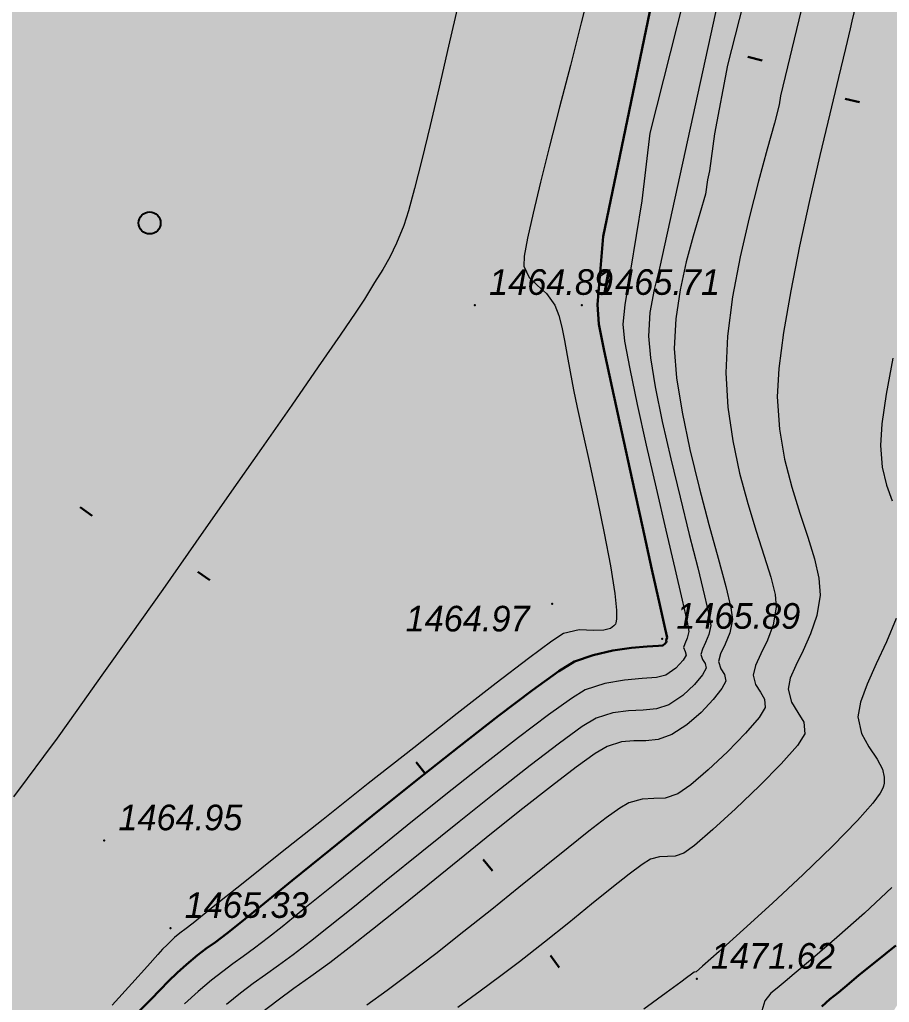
# Model space of a CAD drawing. Header units: millimetres. Extents: x 474337 to 1180020, y 4124662 to 4776603.
# Drawn here: x 782359 to 812027, y 4503169 to 4536710 of the extents above; entities that cross this region are included whole.
import ezdxf

# ---------------------------------------------------------------- set-up
doc = ezdxf.new("R2010")
doc.units = ezdxf.units.MM
doc.header["$PDMODE"] = 32
doc.header["$PDSIZE"] = 0.33
for name, color, linetype in [('(004) Точки рельефа', 7, 'Continuous'), ('(031) Горизонтали', 42, 'Continuous'), ('(038) Деревья', 7, 'Continuous')]:
    doc.layers.add(name, color=color, linetype=linetype)
doc.layers.add('(032) Горизонтали утолщенные', color=32, linetype='Continuous', lineweight=30)
doc.layers.add('(042) Бергштрих11', color=32, linetype='Continuous', lineweight=30)
doc.styles.add('D-431', font='')
doc.styles.get('D-431').set_extended_font_data('D431', italic=True)

# ---------------------------------------------------------------- blocks, each defined once
blk = doc.blocks.new('d')
at = {"layer": '(038) Деревья'}
blk.add_ellipse((0, 0), major_axis=(0.265, 0.265), ratio=1, start_param=5.497787, end_param=11.780972, dxfattribs=at)

msp = doc.modelspace()

# ---------------------------------------------------------------- hatches: boundary and pattern name
at = {"lineweight": 30}
h = msp.add_hatch(color=74, dxfattribs=at)
h.dxf.hatch_style = 1
h.paths.add_polyline_path([(633175, 4349371), (632445, 4350958), (636357, 4352757), (637141, 4351054), (640648, 4352543), (648947, 4356956), (669587, 4356956), (677876, 4361936), (686916, 4370366), (689024, 4372969), (689326, 4374683), (688120, 4377668), (687868, 4380547), (691128, 4386945), (699101, 4396791), (709954, 4406912), (729810, 4426767), (742406, 4440276), (758684, 4456553), (772811, 4469273), (783394, 4478802), (785866, 4481107), (794074, 4490889), (799709, 4497372), (803431, 4500076), (805225, 4502291), (806413, 4502565), (810168, 4501629), (811415, 4501716), (813289, 4504601), (813465, 4507957), (812972, 4511068), (818452, 4519193), (823656, 4525620), (832236, 4532567), (844049, 4539949), (853922, 4545649), (876870, 4557851), (908020, 4557851), (917859, 4544794), (924047, 4575388), (935917, 4597951), (965442, 4643567), (925088, 4624056), (916353, 4619712), (892616, 4615150), (870021, 4612401), (847687, 4604139), (831189, 4600503), (795360, 4594192), (785632, 4597934), (778244, 4576750), (768574, 4559771), (754716, 4534815), (737097, 4503664), (720556, 4477258), (698516, 4449781), (678903, 4431955), (663271, 4417420), (630887, 4381491), (612878, 4367449), (597764, 4350308), (601698, 4342800), (603635, 4339695), (581991, 4325721), (577817, 4320688), (569860, 4303729), (566258, 4292434), (567003, 4287025), (569794, 4277604), (568791, 4289068), (570228, 4292149), (573306, 4295568), (590395, 4304275), (594338, 4310347), (599670, 4313551), (605802, 4315080), (607943, 4326094), (611205, 4332781), (613371, 4335024), (616991, 4338773), (615686, 4344424), (632566, 4349112)])

# ---------------------------------------------------------------- linework, layer by layer
at = {"layer": '(004) Точки рельефа', "linetype": 'ByBlock', "lineweight": -2}
for p in [(797890, 4526969, 1463378), (801540, 4526969, 1464199), (800521, 4516773, 1463464), (804277, 4515572, 1464378), (785244, 4508694, 1463436), (787505, 4505704, 1463817), (805459, 4503969, 1470112)]:
    msp.add_point(p, dxfattribs=at)
at = {"layer": '(031) Горизонтали', "color": 42, "linetype": 'Continuous', "lineweight": 0}
for points, elevation in [([(809948, 4548663), (806502, 4535152), (806066, 4532814), (805888, 4531548), (805824, 4531243), (805753, 4530748), (805561, 4530099), (805330, 4529320), (805093, 4528441), (804886, 4527490), (804740, 4526496), (804689, 4525487), (804765, 4524483), (804954, 4523311), (805224, 4522039), (805541, 4520738), (805873, 4519477), (806186, 4518327), (806447, 4517358), (806623, 4516638), (806680, 4516240), (806588, 4515786), (806423, 4515395), (806264, 4515068), (806196, 4514807), (806276, 4514555), (806409, 4514354), (806447, 4514128), (806315, 4513880), (806018, 4513501), (805605, 4513064), (805120, 4512643), (804609, 4512310), (804139, 4512137), (803720, 4512092), (803314, 4512094), (802886, 4512059), (802397, 4511907), (801992, 4511662), (801343, 4511194), (800502, 4510551), (799522, 4509781), (798457, 4508929), (797359, 4508044), (796282, 4507172), (795278, 4506360), (794401, 4505655), (793703, 4505105), (792936, 4504522), (792289, 4504047), (791717, 4503636), (791173, 4503240), (790613, 4502815)], 1465990), ([(811052, 4545483), (808316, 4534104), (808274, 4533804), (808111, 4533180), (807863, 4532290), (807562, 4531192), (807243, 4529947), (806938, 4528612), (806681, 4527246), (806506, 4525909), (806447, 4524659), (806516, 4523481), (806684, 4522333), (806921, 4521234), (807198, 4520200), (807487, 4519250), (807758, 4518403), (807981, 4517676), (808129, 4517086), (808171, 4516653), (808066, 4516057), (807867, 4515525), (807642, 4515060), (807459, 4514662), (807386, 4514333), (807466, 4514014), (807628, 4513759), (807770, 4513516), (807793, 4513233), (807584, 4512889), (807121, 4512353), (806509, 4511724), (805851, 4511103), (805252, 4510590), (804816, 4510286), (804378, 4510140), (803989, 4510121), (803595, 4510109), (803140, 4509981), (802833, 4509799), (802370, 4509466), (801774, 4509007), (801065, 4508442), (800263, 4507795), (799391, 4507088), (798468, 4506343), (797516, 4505583), (796556, 4504829), (795667, 4504150), (794893, 4503577), (794203, 4503077)], 1466990), ([(811989, 4541842), (810744, 4536660), (810693, 4536393), (810535, 4535728), (810294, 4534737), (809992, 4533493), (809655, 4532070), (809305, 4530540), (808967, 4528975), (808665, 4527449), (808421, 4526035), (808260, 4524804), (808206, 4523831), (808279, 4522736), (808456, 4521709), (808700, 4520751), (808975, 4519864), (809244, 4519050), (809473, 4518312), (809624, 4517650), (809662, 4517067), (809552, 4516374), (809342, 4515743), (809085, 4515174), (808835, 4514670), (808647, 4514231), (808576, 4513858), (808687, 4513417), (808910, 4513065), (809108, 4512728), (809139, 4512337), (808893, 4511937), (808342, 4511310), (807601, 4510556), (806784, 4509775), (806005, 4509066), (805380, 4508528), (805022, 4508262), (804724, 4508163), (804460, 4508150), (804192, 4508141), (803883, 4508055), (803597, 4507878), (803146, 4507542), (802559, 4507078), (801863, 4506516), (801088, 4505888), (800260, 4505223), (799408, 4504554), (798773, 4504072), (798070, 4503554), (797306, 4502998)], 1467990), ([(805709, 4540172), (803851, 4532838), (803580, 4530523), (802999, 4526978), (802931, 4526315), (802997, 4525739), (803171, 4524792), (803426, 4523572), (803734, 4522181), (804069, 4520717), (804403, 4519282), (804710, 4517975), (804961, 4516897), (805130, 4516147), (805189, 4515826), (805135, 4515597), (805049, 4515411), (805005, 4515282), (805060, 4515148), (805101, 4515024), (804994, 4514851), (804744, 4514580), (804403, 4514334), (804081, 4514255), (803593, 4514217), (802990, 4514167), (802327, 4514057), (801655, 4513834), (801179, 4513544), (800398, 4512984), (799379, 4512211), (798191, 4511283), (796901, 4510260), (795578, 4509200), (794290, 4508160), (793105, 4507200), (792091, 4506378), (791317, 4505752), (790851, 4505381), (790375, 4505020), (789981, 4504733), (789631, 4504481), (789286, 4504225), (788905, 4503923), (788450, 4503538), (787979, 4503113)], 1464990), ([(806624, 4539351), (804192, 4528231), (804001, 4527501), (803861, 4526719), (803810, 4525901), (803874, 4525166), (804040, 4524174), (804281, 4522999), (804572, 4521719), (804888, 4520408), (805203, 4519141), (805490, 4517995), (805725, 4517044), (805882, 4516365), (805935, 4516033), (805871, 4515720), (805757, 4515450), (805648, 4515224), (805601, 4515045), (805656, 4514871), (805747, 4514732), (805774, 4514576), (805653, 4514353), (805377, 4514012), (804982, 4513640), (804506, 4513322), (804086, 4513183), (803629, 4513140), (803134, 4513121), (802600, 4513055), (802026, 4512871), (801553, 4512581), (800777, 4512019), (799769, 4511249), (798602, 4510332), (797348, 4509330), (796078, 4508307), (794864, 4507324), (793778, 4506444), (792891, 4505730), (792277, 4505243), (791686, 4504794), (791188, 4504428), (790748, 4504112), (790329, 4503807), (789898, 4503480), (789417, 4503095)], 1465490), ([(801883, 4538054), (801518, 4536600), (801145, 4535144), (800780, 4533726), (800436, 4532387), (800129, 4531167), (799873, 4530108), (799684, 4529250), (799575, 4528633), (799562, 4528298), (799743, 4527905), (800023, 4527634), (800335, 4527363), (800611, 4526969), (800749, 4526615), (800859, 4526211), (800951, 4525756), (801039, 4525249), (801135, 4524688), (801250, 4524070), (801378, 4523471), (801572, 4522594), (801808, 4521528), (802060, 4520360), (802303, 4519179), (802512, 4518073), (802662, 4517129), (802722, 4516550), (802724, 4516249), (802701, 4516122), (802683, 4516082), (802631, 4516019), (802511, 4515930), (802292, 4515868), (801942, 4515866), (801442, 4515879), (800912, 4515760), (800512, 4515497), (799720, 4514910), (798617, 4514064), (797284, 4513026), (795801, 4511861), (794248, 4510635), (792707, 4509412), (791259, 4508259), (789983, 4507242), (788960, 4506425), (788272, 4505875), (787998, 4505657), (787870, 4505561), (787768, 4505486), (787644, 4505385), (787512, 4505262), (787388, 4505136), (787234, 4504979), (787073, 4504801), (786715, 4504401), (786186, 4503813), (785512, 4503076)], 1463990), ([(797325, 4537272), (796993, 4535806), (796669, 4534400), (796362, 4533095), (796080, 4531930), (795830, 4530948), (795621, 4530187), (795461, 4529689), (795214, 4529080), (794986, 4528606), (794748, 4528185), (794468, 4527735), (794117, 4527172), (793826, 4526729), (793288, 4525937), (792545, 4524858), (791639, 4523551), (790613, 4522078), (789509, 4520498), (788370, 4518873), (787238, 4517263), (786156, 4515729), (785166, 4514331), (784311, 4513130), (783633, 4512186), (783175, 4511561), (782615, 4510810), (782151, 4510183)], 1461990), ([(812144, 4525154), (811921, 4523926), (811773, 4522910), (811722, 4522176), (811784, 4521437), (811931, 4520822), (812126, 4520281)], 1469990), ([(812260, 4516273), (811930, 4515479), (811581, 4514725), (811266, 4514031), (811040, 4513419), (810957, 4512909), (811073, 4512346), (811329, 4511886), (811616, 4511470), (811791, 4511132), (811854, 4510855), (811850, 4510653), (811831, 4510545), (811809, 4510478), (811715, 4510305), (811460, 4509962), (810943, 4509376), (810084, 4508497), (809082, 4507528), (808037, 4506553), (807050, 4505653), (806220, 4504908), (805648, 4504402), (805434, 4504214), (805369, 4504202), (805281, 4504133), (805113, 4504002), (804918, 4503860), (804417, 4503496), (803655, 4502941)], 1469990), ([(812115, 4507084), (811178, 4506214), (810238, 4505385), (809403, 4504670), (808778, 4504143), (808470, 4503876), (808201, 4503651), (807983, 4503477), (807778, 4503215), (807675, 4502883)], 1471490)]:
    msp.add_lwpolyline(points, dxfattribs=dict(at, elevation=elevation))
at = {"layer": '(032) Горизонтали утолщенные', "color": 32, "linetype": 'Continuous', "lineweight": 30}
for points, elevation in [([(805761, 4546159), (802263, 4529304), (802073, 4526993), (802120, 4526312), (802302, 4525407), (802570, 4524139), (802896, 4522633), (803249, 4521015), (803603, 4519410), (803928, 4517942), (804196, 4516738), (804377, 4515921), (804444, 4515619), (804427, 4515565), (804410, 4515519), (804428, 4515472), (804377, 4515415), (804300, 4515346), (804148, 4515336), (803770, 4515315), (803230, 4515267), (802593, 4515176), (801923, 4515024), (801283, 4514797), (800749, 4514469), (799859, 4513829), (798695, 4512945), (797340, 4511889), (795877, 4510729), (794387, 4509536), (792953, 4508379), (791658, 4507329), (790583, 4506456), (789811, 4505829), (789425, 4505519), (789034, 4505225), (788725, 4505003), (788422, 4504774), (788047, 4504461), (787727, 4504171), (787438, 4503890), (787151, 4503598), (786833, 4503270), (786452, 4502884)], 1464490), ([(812244, 4505107), (811544, 4504541), (810987, 4504095), (810653, 4503810), (810296, 4503501), (809995, 4503275), (809724, 4503030)], 1472490)]:
    msp.add_lwpolyline(points, dxfattribs=dict(at, elevation=elevation))
at = {"layer": '(042) Бергштрих11', "color": 32, "linetype": 'Continuous', "lineweight": 30}
for p, q in [((807686, 4535318, 1466490), (807202, 4535444, 1466490)), ((811012, 4533896, 1468490), (810524, 4534006, 1468490)), ((784830, 4519777, 1460490), (784423, 4520067, 1460490)), ((788847, 4517578, 1462490), (788438, 4517866, 1462490)), ((796192, 4510978, 1464490), (795881, 4511370, 1464490)), ((798488, 4507658, 1466490), (798174, 4508046, 1466490)), ((800766, 4504364, 1468490), (800465, 4504763, 1468490))]:
    msp.add_line(p, q, dxfattribs=at)

# ---------------------------------------------------------------- block references
at = {"layer": '(038) Деревья', "linetype": 'Continuous', "xscale": 999.9999999813735, "yscale": 999.9999999813735, "zscale": 999.9999999813735}
msp.add_blockref('d', (786792, 4529770, -1510), dxfattribs=at)

# ---------------------------------------------------------------- texts
at = {"layer": '(004) Точки рельефа', "linetype": 'ByBlock', "char_height": 875, "attachment_point": 4, "rotation": 0, "style": 'D-431'}
for s, insert in [('1464.89', (798372, 4527748, 1463378)), ('1465.71', (802022, 4527748, 1464199)), ('1464.97', (795524, 4516259, 1463464)), ('1465.89', (804759, 4516351, 1464378)), ('1464.95', (785726, 4509473, 1463436)), ('1465.33', (787987, 4506483, 1463817)), ('1471.62', (805941, 4504748, 1470112))]:
    msp.add_mtext(s, dxfattribs=dict(at, insert=insert))

doc.saveas('drawing.dxf')
